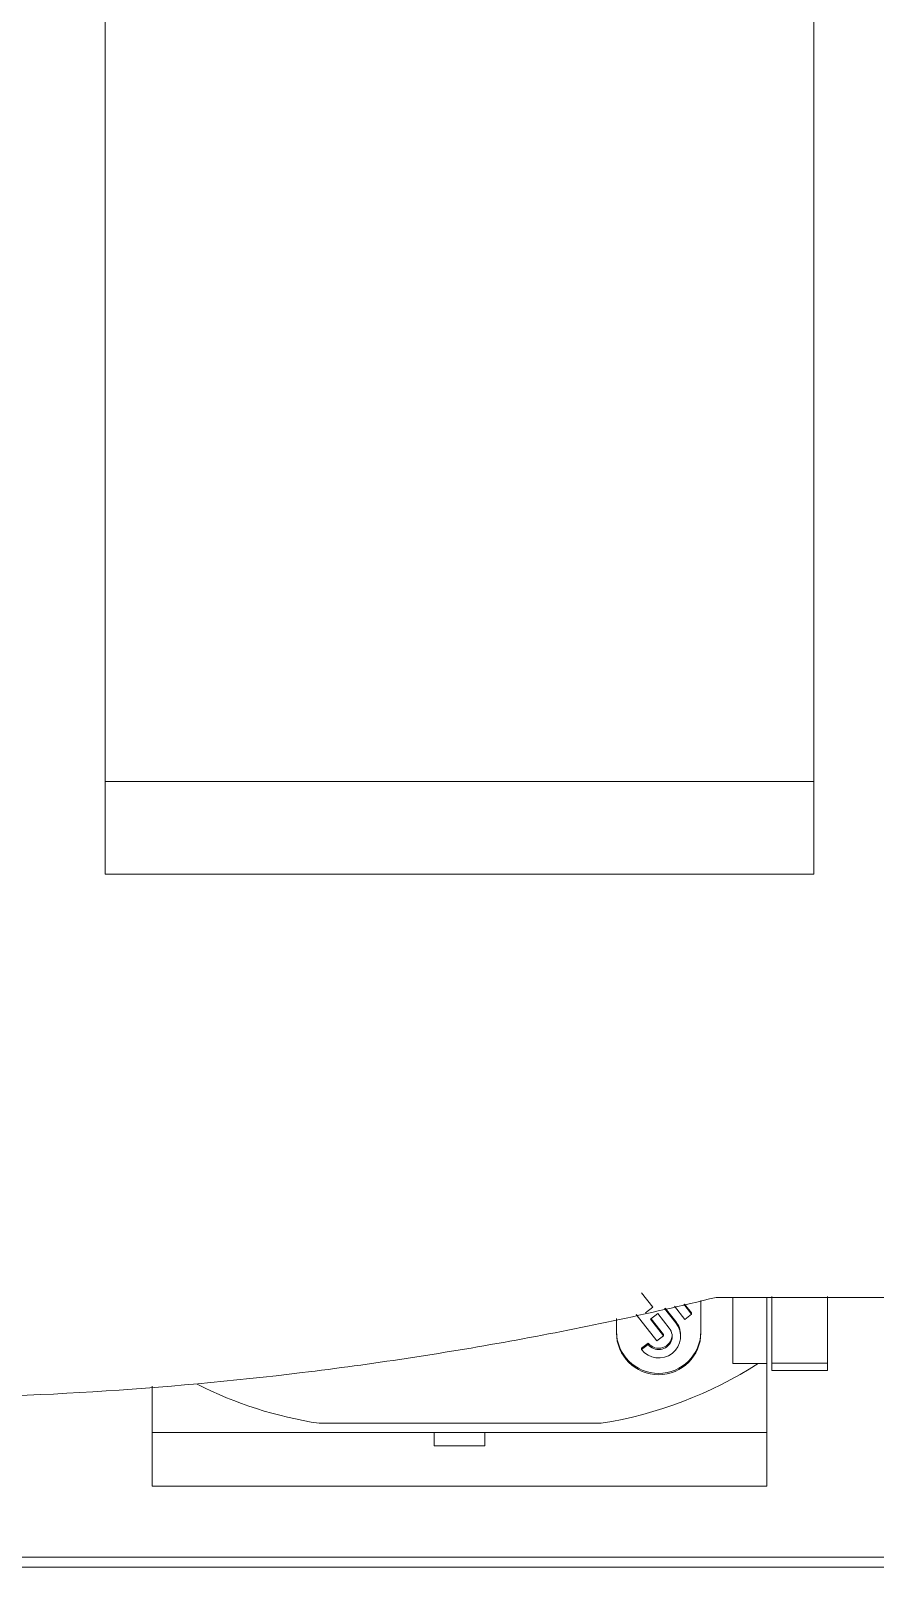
# Model space of a CAD drawing. Header units: millimetres. Extents: x 4137 to 6698, y 1400 to 3585.
# Drawn here: x 5150.95 to 5175.96, y 3225.78 to 3271.33 of the extents above; entities that cross this region are included whole.
import ezdxf

# ---------------------------------------------------------------- set-up
doc = ezdxf.new("R2010")
doc.units = ezdxf.units.MM
doc.layers.add('000-PI-Oprema', color=30, linetype='Continuous', lineweight=5)
doc.layers.add('004-PI-DIN Šina', color=3, linetype='Continuous')

msp = doc.modelspace()

# ---------------------------------------------------------------- linework, layer by layer
at = {"layer": '000-PI-Oprema', "color": 0, "linetype": 'ByBlock', "lineweight": 0}
for p, q in [((5174.148, 3249.074), (5153.148, 3249.074)), ((5174.148, 3246.328), (5153.148, 3246.328)), ((5169.036, 3233.918), (5169.372, 3233.492)), ((5170.798, 3232.727), (5170.798, 3233.683)), ((5171.248, 3233.778), (5181.048, 3233.778)), ((5171.748, 3233.778), (5171.748, 3231.818)), ((5172.748, 3231.818), (5172.748, 3233.778)), ((5168.878, 3233.275), (5169.498, 3232.489)), ((5169.372, 3233.492), (5169.156, 3233.325)), ((5169.31, 3233.13), (5169.526, 3233.297)), ((5169.526, 3233.297), (5169.862, 3232.871)), ((5170.059, 3233.023), (5169.723, 3233.449)), ((5170.059, 3233.062), (5169.742, 3233.464)), ((5170.018, 3233.517), (5170.324, 3233.128)), ((5170.521, 3233.281), (5170.289, 3233.575)), ((5170.521, 3233.32), (5170.316, 3233.58)), ((5170.324, 3233.128), (5170.521, 3233.281)), ((5170.521, 3233.32), (5170.521, 3233.281)), ((5168.298, 3233.152), (5168.298, 3232.727)), ((5169.695, 3232.641), (5169.31, 3233.13)), ((5169.695, 3232.68), (5169.329, 3233.144)), ((5170.059, 3233.062), (5170.059, 3233.023)), ((5169.233, 3232.423), (5169.036, 3232.27)), ((5169.233, 3232.384), (5169.036, 3232.231)), ((5169.233, 3232.423), (5169.233, 3232.384)), ((5169.498, 3232.489), (5169.695, 3232.641)), ((5169.695, 3232.68), (5169.695, 3232.641)), ((5170.197, 3232.627), (5170.197, 3232.666)), ((5169.036, 3232.27), (5169.036, 3232.231)), ((5171.748, 3231.818), (5171.748, 3231.818)), ((5171.748, 3231.818), (5172.496, 3231.818)), ((5171.748, 3231.818), (5172.748, 3231.818)), ((5172.496, 3231.818), (5172.748, 3231.818)), ((5172.748, 3229.778), (5172.748, 3231.818)), ((5172.748, 3231.818), (5172.748, 3231.818)), ((5172.898, 3231.611), (5172.898, 3231.829)), ((5172.898, 3231.829), (5174.548, 3231.829)), ((5172.898, 3231.611), (5174.548, 3231.611)), ((5174.548, 3231.611), (5174.548, 3231.829)), ((5154.548, 3229.778), (5154.548, 3231.143)), ((5159.492, 3230.046), (5167.847, 3230.046)), ((5154.548, 3228.178), (5154.548, 3229.778)), ((5154.548, 3229.778), (5172.748, 3229.778)), ((5162.898, 3229.778), (5162.898, 3229.374)), ((5164.398, 3229.778), (5164.398, 3229.374)), ((5172.748, 3228.178), (5172.748, 3229.778)), ((5162.898, 3229.374), (5164.398, 3229.374)), ((5154.548, 3228.178), (5172.748, 3228.178)), ((5176.648, 3225.778), (5145.388, 3225.778))]:
    msp.add_line(p, q, dxfattribs=at)
for centre, major_axis, start_param, end_param in [((5169.548, 3232.766), (1.25, 0), 3.141593, 6.283185), ((5169.548, 3232.627), (0.649, 0), 3.804818, 6.94641), ((5169.548, 3232.627), (-0.399, 0), 0.663225, 3.804818), ((5169.548, 3232.666), (0.649, 0), 6.283142, 6.94641), ((5169.548, 3232.727), (1.25, 0), 3.141593, 6.283185), ((5169.548, 3232.666), (-0.399, 0), 0.663225, 3.092069), ((5165.91, 3241.923), (12.135, 0), 4.872685, 5.28613), ((5161.314, 3241.782), (11.977, 0), 4.241192, 4.559632)]:
    msp.add_ellipse(centre, major_axis=major_axis, ratio=0.991445, start_param=start_param, end_param=end_param, dxfattribs=at)
for points, knots in [([(5153.148, 3355.298), (5153.148, 3353.275), (5153.148, 3344.726), (5153.148, 3331.58), (5153.148, 3317.013), (5153.148, 3302.803), (5153.148, 3288.509), (5153.148, 3273.023), (5153.148, 3260.265), (5153.148, 3251.383), (5153.148, 3247.126), (5153.148, 3246.328)], [0, 0, 0, 0, 0.055935, 0.236292, 0.362833, 0.457376, 0.627551, 0.756032, 0.883059, 0.978086, 1, 1, 1, 1]), ([(5174.148, 3355.298), (5174.148, 3353.275), (5174.148, 3344.726), (5174.148, 3331.58), (5174.148, 3317.013), (5174.148, 3302.803), (5174.148, 3288.509), (5174.148, 3273.023), (5174.148, 3260.265), (5174.148, 3251.383), (5174.148, 3247.126), (5174.148, 3246.328)], [0, 0, 0, 0, 0.055935, 0.236292, 0.362833, 0.457376, 0.627551, 0.756032, 0.883059, 0.978086, 1, 1, 1, 1]), ([(5146.549, 3230.779), (5148.636, 3230.785), (5150.717, 3230.852), (5154.863, 3231.109), (5156.928, 3231.299), (5161.045, 3231.799), (5163.096, 3232.109), (5167.183, 3232.852), (5169.219, 3233.284), (5171.248, 3233.778)], [0, 0, 0, 0, 0.25, 0.25, 0.5, 0.5, 0.75, 0.75, 1, 1, 1, 1]), ([(5172.898, 3233.806), (5172.898, 3233.764), (5172.898, 3233.181), (5172.898, 3232.515), (5172.898, 3231.829)], [0, 0, 0, 0, 0.072727, 1, 1, 1, 1]), ([(5174.548, 3233.806), (5174.548, 3233.764), (5174.548, 3233.181), (5174.548, 3232.515), (5174.548, 3231.829)], [0, 0, 0, 0, 0.072727, 1, 1, 1, 1])]:
    msp.add_open_spline(points, degree=3, knots=knots, dxfattribs=at)
at = {"layer": '004-PI-DIN Šina', "color": 0, "linetype": 'ByBlock', "lineweight": 0}
for p, q in [((5579.048, 3226.078), (5096.448, 3226.078)), ((5579.048, 3225.778), (5096.448, 3225.778))]:
    msp.add_line(p, q, dxfattribs=at)

doc.saveas('drawing.dxf')
